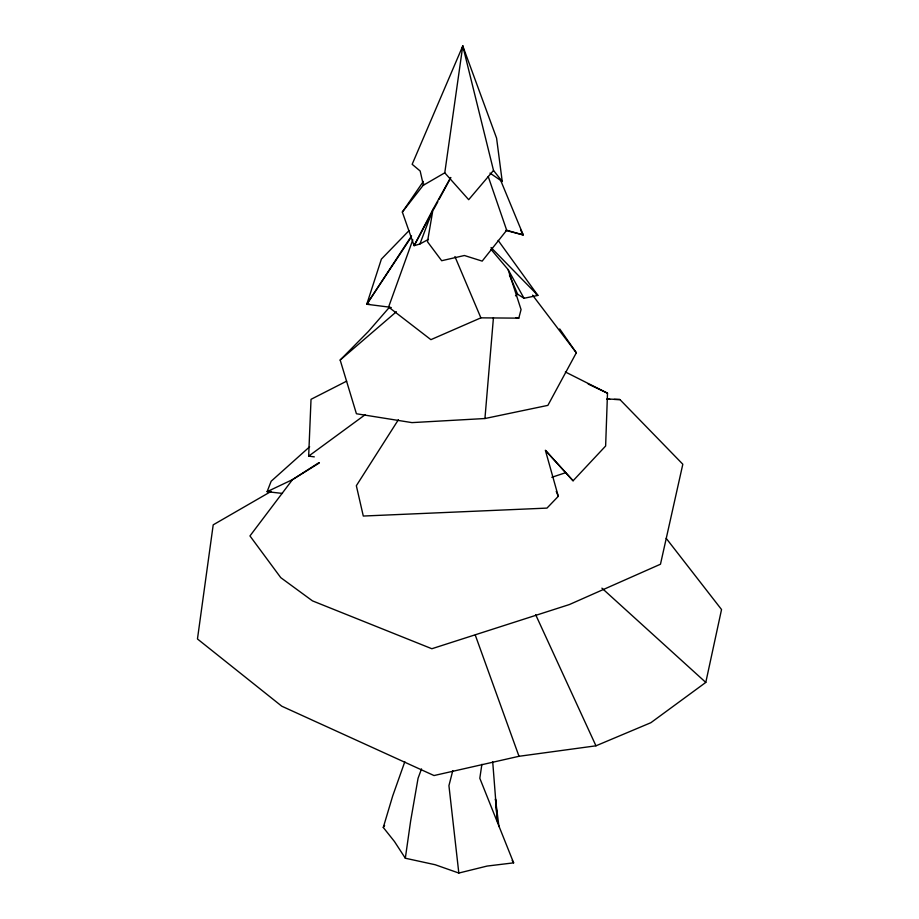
<?xml version="1.0" encoding="UTF-8"?>
<svg xmlns="http://www.w3.org/2000/svg" width="919" height="919" viewBox="0 0 919 919"><rect width="100%" height="100%" fill="white"/><g stroke="black" fill="none" stroke-linecap="round" stroke-linejoin="round"><path stroke-width="1.38" d="M565.357 371.965L607.493 393.183L605.632 446.014L573.077 480.775L545.76 450.747M314.309 456.858L308.658 456.134L311.024 399.317L346.658 381.155M389.587 307.072L368.312 331.552L340.168 360.041L356.423 413.757L411.965 422.614L484.933 418.524L493.446 317.618M444.773 172.829L423.383 185.247L420.167 171.014L412.16 164.294L462.774 45.95L493.503 170.429L468.69 199.687L444.773 172.829L462.774 45.95L496.582 138.126L502.233 181.468L489.988 173.105M481.889 764.321L479.81 778.267L513.629 862.849L487.081 866.066L458.822 873.05L435.181 864.733L405.325 858.231L410.632 821.046L418.065 778.267L421.522 768.904M462.291 48.73L462.774 45.95M271.208 491.355L213.208 524.841L197.459 638.969L281.8 706.217L434.021 775.544L519.005 756.291L595.96 745.814L650.87 722.702L705.792 682.415L721.541 609.538L666.195 538.327M452.78 770.662L448.931 785.653L458.822 873.05M409.104 230.554L381.385 259.124L366.773 304.258L388.588 307.038L430.896 339.662L480.89 317.848L518.798 318.146L521.062 309.577L508.104 269.566L490.884 249.233M405.325 858.231L394.469 841.528L383.28 827.456L392.677 796.015L404.808 761.759M412.815 239.79L388.588 307.038L391.333 307.624M423.36 181.422L402.338 212.048L414.113 245.683L419.903 244.006L433.021 209.325L450.689 177.493M282.478 493.434L267.107 491.676L271.162 481.234L309.657 446.772M432.412 211.749L414.113 245.683L433.021 209.325L427.473 241.731L441.683 260.72L464.394 255.505L482.176 261.111L506.691 230.244L488.219 176.517M433.768 209.233L437.835 201.698M439.19 199.182L450.701 177.815M559.705 328.922L576.328 352.781L547.885 405.371L484.933 418.524M398.375 419.753L356.342 485.714L363.292 516.041L546.977 508.104L558.293 496.317L545.369 450.264L573.077 480.775M369.564 304.235L366.773 304.258L411.551 235.919M366.773 304.258L411.161 237.251M383.28 827.456L384.613 825.469M402.338 212.048L424.073 184.179M340.168 360.041L396.399 311.725M515.502 295.838L517.615 294.206L524.025 298.273L537.868 295.413L498.132 240.387M308.658 456.134L365.314 414.595M319.008 462.613L292.495 479.626L267.107 491.676M319.33 462.969L292.495 479.626L249.957 535.938L280.766 577.649L312.483 600.877L431.861 648.734L569.378 604.553L660.474 564.22L682.817 464.233L619.911 399.547L606.999 398.972M419.903 244.006L428.369 239.411M551.814 477.294L565.599 472.711M606.999 399.248L609.871 399.317M614.168 399.42L619.911 399.547M516.007 317.595L518.798 318.146M505.714 230.393L523.244 234.954L500.315 179.515M506.691 230.244L523.244 234.954L520.613 230.014M588.217 384.062L607.493 393.183M535.731 293.632L537.868 295.413L491.056 247.533M601.911 588.149L705.792 682.415M493.503 170.429L502.233 181.468M532.561 295.148L576.328 352.781M512.182 860.414L513.629 862.849M508.104 269.566L524.025 298.273M535.674 614.719L595.96 745.814M509.448 275.057L517.615 294.206M454.916 256.55L480.89 317.848M556.225 491.355L558.293 496.317M475.284 635.109L519.005 756.291M498.937 826.549L495.456 798.933L497.34 821.046L492.71 761.851"/></g></svg>
